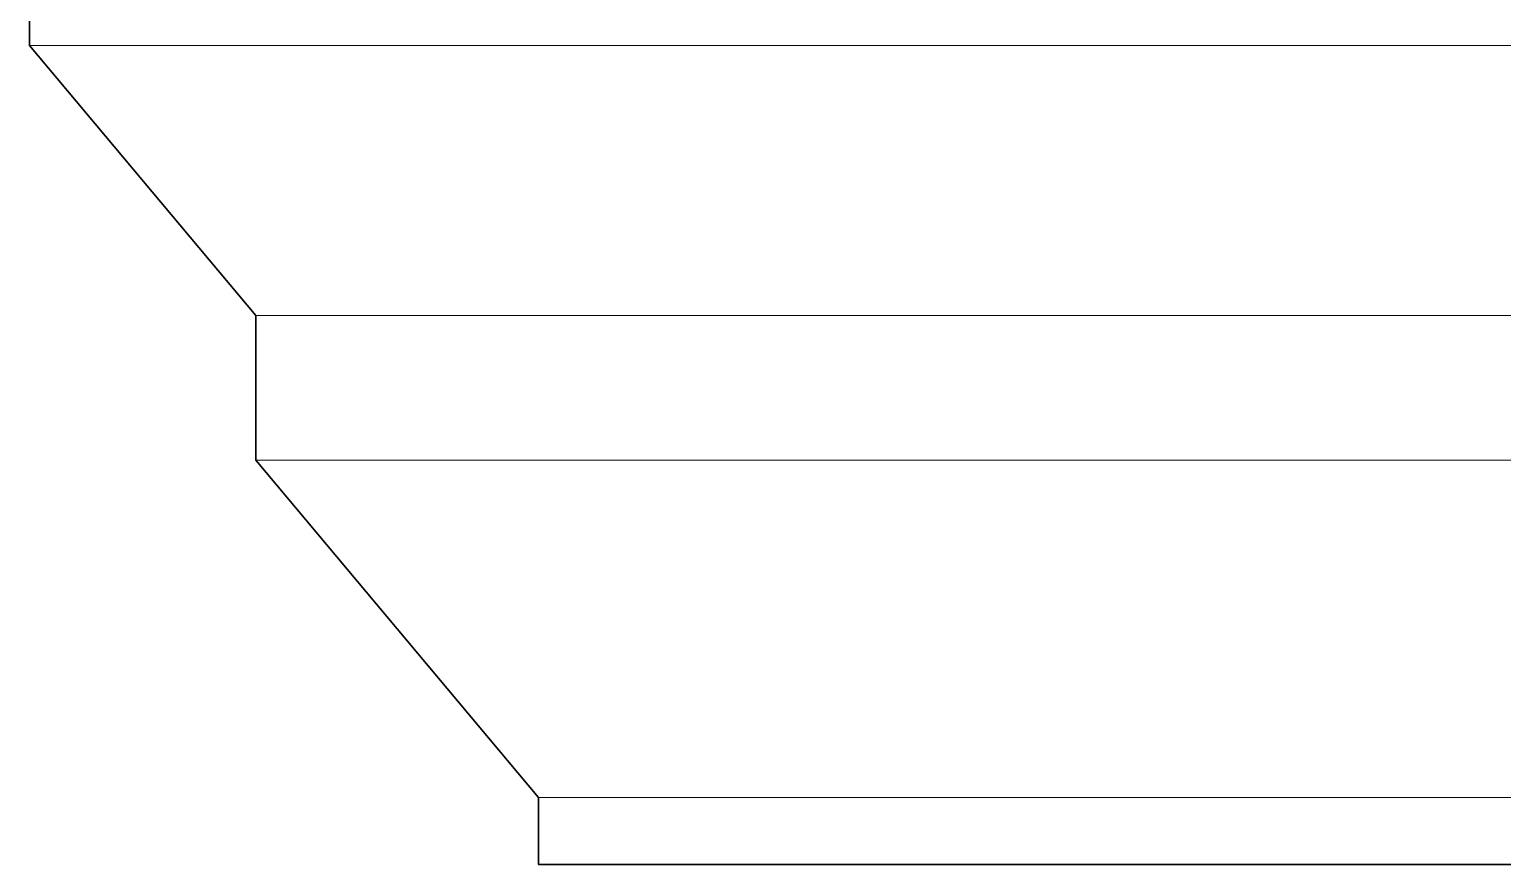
# Model space of a CAD drawing. Header units: millimetres. Extents: x -667 to -468, y -723 to -475.
# Drawn here: x -583.601 to -582.908, y -492.525 to -492.132 of the extents above; entities that cross this region are included whole.
import ezdxf

# ---------------------------------------------------------------- set-up
doc = ezdxf.new("R2010")
doc.units = ezdxf.units.MM
doc.layers.get('0').update_dxf_attribs({"lineweight": 9})
doc.layers.add('dinding', color=36, linetype='Continuous', lineweight=9)

msp = doc.modelspace()

# ---------------------------------------------------------------- linework, layer by layer
at = {"lineweight": 30}
msp.add_lwpolyline([(-582.89159, -492.52493), (-583.36166, -492.52493), (-583.36166, -492.49339), (-583.49462, -492.33493), (-583.49462, -492.26685), (-583.60112, -492.13993), (-583.60112, -492.12493)], dxfattribs=at)
at = {"layer": 'dinding'}
for p, q in [((-583.60112, -492.13993), (-583.60112, -492.12493)), ((-583.60112, -492.13993), (-583.49462, -492.26685)), ((-583.60112, -492.13993), (-579.77112, -492.13993)), ((-583.49462, -492.26685), (-583.49462, -492.33493)), ((-583.49462, -492.26685), (-579.77112, -492.26685)), ((-583.49462, -492.33493), (-583.36166, -492.49339)), ((-583.49462, -492.33493), (-580.05112, -492.33493)), ((-583.36166, -492.49339), (-583.36166, -492.52493)), ((-583.36166, -492.49339), (-579.88238, -492.49339)), ((-582.89159, -492.52493), (-583.36166, -492.52493))]:
    msp.add_line(p, q, dxfattribs=at)

doc.saveas('drawing.dxf')
